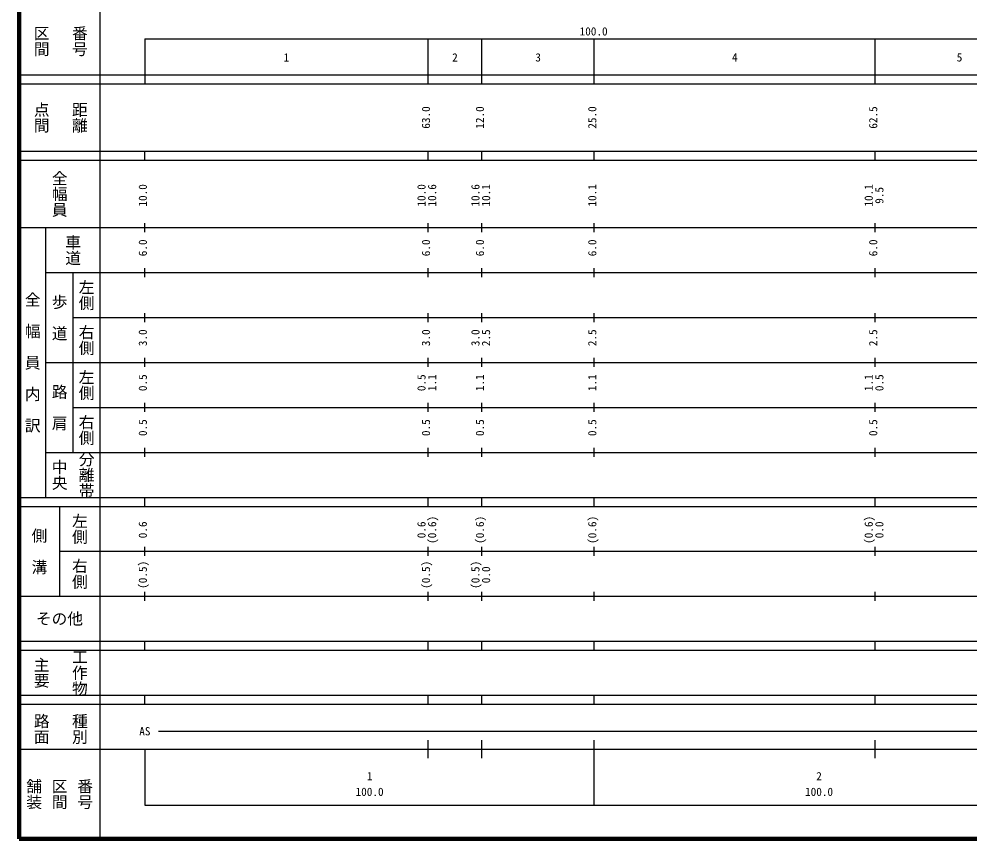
# Model space of a CAD drawing. Units: millimetres on the paper, enlarged 1000 times. Extents: x 40000 to 680000, y 20000 to 380000.
# Drawn here: x 40000 to 251359, y 20000 to 202409 of the extents above; entities that cross this region are included whole.
import ezdxf
from ezdxf.enums import TextEntityAlignment as Align

# ---------------------------------------------------------------- set-up
doc = ezdxf.new("R2010")
doc.units = ezdxf.units.MM
doc.header["$LTSCALE"] = 1000
doc.layers.add('M-TTL', color=2, linetype='Continuous', lineweight=140)
doc.layers.add('M-TTL-BAND', color=7, linetype='Continuous', lineweight=25)
doc.styles.add('@ＭＳ ゴシック', font='')
doc.styles.add('ＭＳ ゴシック', font='')
doc.styles.get('@ＭＳ ゴシック').set_extended_font_data('@MS Gothic')
doc.styles.get('ＭＳ ゴシック').set_extended_font_data('MS Gothic')

msp = doc.modelspace()

# ---------------------------------------------------------------- linework, layer by layer
at = {"layer": 'M-TTL'}
for p, q in [((40000, 380000), (40000, 20000)), ((40000, 20000), (680000, 20000))]:
    msp.add_line(p, q, dxfattribs=at)
at = {"layer": 'M-TTL-BAND'}
for p, q in [((58000, 370000), (58000, 20000)), ((68000, 198000), (579000, 198000)), ((68000, 198000), (68000, 188000)), ((131000, 188000), (131000, 198000)), ((143000, 188000), (143000, 198000)), ((168000, 188000), (168000, 198000)), ((230500, 188000), (230500, 198000)), ((40000, 190000), (579000, 190000)), ((40000, 188000), (579000, 188000)), ((40000, 173000), (579000, 173000)), ((68000, 171000), (68000, 173000)), ((131000, 171000), (131000, 173000)), ((143000, 171000), (143000, 173000)), ((168000, 171000), (168000, 173000)), ((230500, 171000), (230500, 173000)), ((40000, 171000), (579000, 171000)), ((68000, 155000), (68000, 157000)), ((131000, 155000), (131000, 157000)), ((143000, 155000), (143000, 157000)), ((168000, 155000), (168000, 157000)), ((230500, 155000), (230500, 157000)), ((40000, 156000), (579000, 156000)), ((46000, 96000), (46000, 156000)), ((46000, 146000), (579000, 146000)), ((52000, 146000), (52000, 106000)), ((68000, 145000), (68000, 147000)), ((131000, 145000), (131000, 147000)), ((143000, 145000), (143000, 147000)), ((168000, 145000), (168000, 147000)), ((230500, 145000), (230500, 147000)), ((52000, 136000), (579000, 136000)), ((68000, 135000), (68000, 137000)), ((131000, 135000), (131000, 137000)), ((143000, 135000), (143000, 137000)), ((168000, 135000), (168000, 137000)), ((230500, 135000), (230500, 137000)), ((68000, 125000), (68000, 127000)), ((131000, 125000), (131000, 127000)), ((143000, 125000), (143000, 127000)), ((168000, 125000), (168000, 127000)), ((230500, 125000), (230500, 127000)), ((46000, 126000), (579000, 126000)), ((68000, 115000), (68000, 117000)), ((131000, 115000), (131000, 117000)), ((143000, 115000), (143000, 117000)), ((168000, 115000), (168000, 117000)), ((230500, 115000), (230500, 117000)), ((52000, 116000), (579000, 116000)), ((46000, 106000), (579000, 106000)), ((68000, 105000), (68000, 107000)), ((131000, 105000), (131000, 107000)), ((143000, 105000), (143000, 107000)), ((168000, 105000), (168000, 107000)), ((230500, 105000), (230500, 107000)), ((40000, 96000), (579000, 96000)), ((68000, 94000), (68000, 96000)), ((131000, 94000), (131000, 96000)), ((143000, 94000), (143000, 96000)), ((168000, 94000), (168000, 96000)), ((230500, 94000), (230500, 96000)), ((40000, 94000), (579000, 94000)), ((49000, 94000), (49000, 74000)), ((68000, 83000), (68000, 85000)), ((131000, 83000), (131000, 85000)), ((143000, 83000), (143000, 85000)), ((168000, 83000), (168000, 85000)), ((230500, 83000), (230500, 85000)), ((49000, 84000), (579000, 84000)), ((40000, 74000), (579000, 74000)), ((68000, 73000), (68000, 75000)), ((131000, 73000), (131000, 75000)), ((143000, 73000), (143000, 75000)), ((168000, 73000), (168000, 75000)), ((230500, 73000), (230500, 75000)), ((40000, 64000), (579000, 64000)), ((68000, 62000), (68000, 64000)), ((131000, 62000), (131000, 64000)), ((143000, 62000), (143000, 64000)), ((168000, 62000), (168000, 64000)), ((230500, 62000), (230500, 64000)), ((40000, 62000), (579000, 62000)), ((40000, 52000), (579000, 52000)), ((68000, 50000), (68000, 52000)), ((131000, 50000), (131000, 52000)), ((143000, 50000), (143000, 52000)), ((168000, 50000), (168000, 52000)), ((230500, 50000), (230500, 52000)), ((40000, 50000), (579000, 50000)), ((71000, 44000), (565000, 44000)), ((131000, 38000), (131000, 42000)), ((143000, 38000), (143000, 42000)), ((168000, 27500), (168000, 42000)), ((230500, 38000), (230500, 42000)), ((40000, 40000), (579000, 40000)), ((68000, 40000), (68000, 27500)), ((68000, 27500), (579000, 27500))]:
    msp.add_line(p, q, dxfattribs=at)

# ---------------------------------------------------------------- texts
at = {"layer": 'M-TTL-BAND', "style": '@ＭＳ ゴシック'}
for s, p in [('番号', (53500, 197500)), ('区間', (45000, 197500)), ('点間', (45000, 180500)), ('距離', (53500, 180500)), ('全幅員', (49000, 163500)), ('車道', (52000, 151000)), ('左側', (55000, 141000)), ('全\u3000幅\u3000員\u3000内\u3000訳', (43000, 126000)), ('歩\u3000道', (49000, 136000)), ('右側', (55000, 131000)), ('左側', (55000, 121000)), ('路\u3000肩', (49000, 116000)), ('右側', (55000, 111000)), ('分離帯', (55000, 101000)), ('中央', (49000, 101000)), ('左側', (53500, 89000)), ('側\u3000溝', (44500, 84000)), ('右側', (53500, 79000)), ('工作物', (53500, 57000)), ('主要', (45000, 57000)), ('路面', (45000, 44500)), ('種別', (53500, 44500)), ('舗装', (43333, 30000)), ('区間', (49000, 30000)), ('番号', (54667, 30000))]:
    msp.add_text(s, height=2566, rotation=270, dxfattribs=at).set_placement(p, align=Align.MIDDLE_CENTER)
at = {"layer": 'M-TTL-BAND', "style": 'ＭＳ ゴシック'}
for s, p in [('100.0', (167844, 198195)), ('1', (99500, 192405)), ('2', (137000, 192405)), ('3', (155500, 192405)), ('4', (199250, 192405)), ('5', (249250, 192405)), ('AS', (68000, 42500)), ('1', (118000, 32523)), ('2', (218000, 32523)), ('100.0', (118000, 29033)), ('100.0', (218000, 29033))]:
    msp.add_text(s, height=1833, dxfattribs=at).set_placement(p, align=Align.BOTTOM_CENTER)
for s, p in [('63.0', (132000, 180500)), ('12.0', (144000, 180500)), ('25.0', (169000, 180500)), ('62.5', (231500, 180500)), ('10.0', (69000, 163174)), ('10.0', (131000, 163174)), ('10.6', (133370, 163174)), ('10.6', (143000, 163174)), ('10.1', (145370, 163174)), ('10.1', (169000, 163174)), ('10.1', (230500, 163174)), ('9.5', (232870, 163174)), ('6.0', (69000, 151500)), ('6.0', (132000, 151500)), ('6.0', (144000, 151500)), ('6.0', (169000, 151500)), ('6.0', (231500, 151500)), ('3.0', (69000, 131500)), ('3.0', (132000, 131500)), ('3.0', (143000, 131500)), ('2.5', (145370, 131500)), ('2.5', (169000, 131500)), ('2.5', (231500, 131500)), ('0.5', (69000, 121500)), ('0.5', (131000, 121500)), ('1.1', (133370, 121500)), ('1.1', (144000, 121500)), ('1.1', (169000, 121500)), ('1.1', (230500, 121500)), ('0.5', (232870, 121500)), ('0.5', (69000, 111500)), ('0.5', (132000, 111500)), ('0.5', (144000, 111500)), ('0.5', (169000, 111500)), ('0.5', (231500, 111500)), ('(0.6)', (133370, 88764)), ('(0.6)', (144000, 88764)), ('(0.6)', (169000, 88764)), ('(0.6)', (230500, 88764)), ('0.6', (69000, 88764)), ('0.6', (131000, 88764)), ('0.0', (232870, 88764)), ('(0.5)', (69000, 78764)), ('(0.5)', (132000, 78764)), ('(0.5)', (143000, 78764)), ('0.0', (145370, 78764))]:
    msp.add_text(s, height=1833, rotation=90, dxfattribs=at).set_placement(p, align=Align.BOTTOM_CENTER)
msp.add_text('その他', height=2566, dxfattribs=at).set_placement((49000, 69000), align=Align.MIDDLE_CENTER)

doc.saveas('drawing.dxf')
